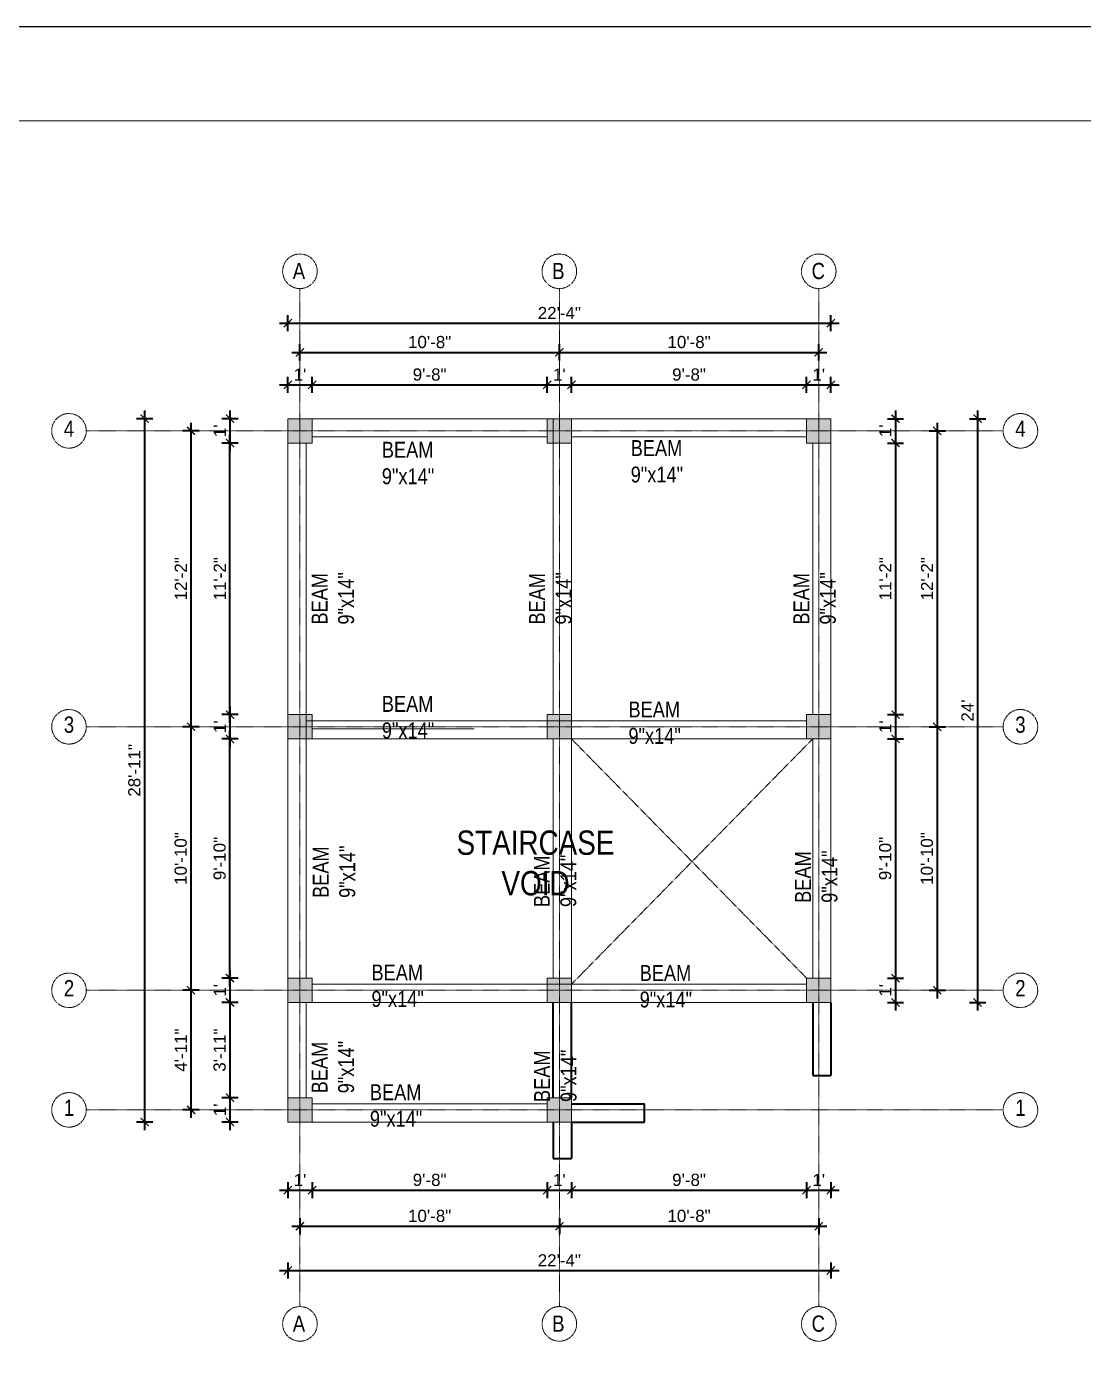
# Model space of a CAD drawing. Header units: inches. Extents: x 85856 to 287200, y -126184 to 75211.
# Drawn here: x 187359 to 187880, y -24066 to -23404 of the extents above; entities that cross this region are included whole.
import ezdxf

# ---------------------------------------------------------------- set-up
doc = ezdxf.new("R2010")
doc.units = ezdxf.units.IN
doc.header["$LTSCALE"] = 0.5
doc.header["$MEASUREMENT"] = 0
doc.header["$PDMODE"] = 66
doc.linetypes.add('CENTER', pattern=[2, 1.25, -0.25, 0.25, -0.25])
for name, color, linetype, lineweight in [('Annotate-Lite.w', 177, 'Continuous', 9), ('Annotations-Bold.w', 177, 'Continuous', 13), ('ELE1', 3, 'Continuous', 9), ('wall', 1, 'Continuous', 40)]:
    doc.layers.add(name, color=color, linetype=linetype, lineweight=lineweight)
doc.styles.add('ARAIL', font='ARIALN.TTF')
doc.styles.get("Standard").update_dxf_attribs({"font": 'arial.ttf'})
doc.dimstyles.new('1 by 96', dxfattribs={"dimtxt": 6, "dimasz": 4, "dimexe": 4, "dimexo": 4, "dimgap": 2, "dimtad": 1, "dimdec": 0, "dimzin": 0, "dimdsep": 46, "dimlunit": 4, "dimtxsty": 'Standard', "dimblk": 'ARCHTICK', "dimcen": 0, "dimdle": 4, "dimadec": 0, "dimazin": 0, "dimtfac": 1, "dimtdec": 0, "dimtix": 1, "dimtofl": 0, "dimtmove": 1, "dimatfit": 3, "dimldrblk": 'ARCHTICK', "dimfxl": 4, "dimfxlon": 1, "dimtolj": 1, "dimtzin": 0, "dimlwd": -1, "dimlwe": -1, "dimarcsym": 0})

# ---------------------------------------------------------------- blocks, each defined once
blk = doc.blocks.new('_ArchTick')
at = {"color": 0, "linetype": 'ByBlock', "const_width": 0.15}
blk.add_lwpolyline([(-0.5, -0.5), (0.5, 0.5)], dxfattribs=at)
blk = doc.blocks.new('*D805')
at = {"layer": 'Defpoints', "color": 0, "transparency": 16777216}
for p in [(187499.81, -23580.37), (187487.81, -23597.07), (187499.81, -23597.07)]:
    blk.add_point(p, dxfattribs=at)
at = {"layer": 'wall', "color": 0, "transparency": 16777216}
for p, q in [((187487.81, -23584.37), (187487.81, -23576.37)), ((187499.81, -23584.37), (187499.81, -23576.37)), ((187483.81, -23580.37), (187503.81, -23580.37))]:
    blk.add_line(p, q, dxfattribs=at)
at = {"layer": 'wall', "color": 0, "transparency": 16777216, "xscale": 4, "yscale": 4, "zscale": 4, "rotation": 180}
blk.add_blockref('_ArchTick', (187487.81, -23580.37), dxfattribs=at)
at = {"layer": 'wall', "color": 0, "transparency": 16777216, "xscale": 4, "yscale": 4, "zscale": 4}
blk.add_blockref('_ArchTick', (187499.81, -23580.37), dxfattribs=at)
at = {"layer": 'wall', "color": 0, "transparency": 16777216, "insert": (187493.81, -23575.36), "char_height": 6, "attachment_point": 5}
blk.add_mtext("\\A1;1'", dxfattribs=at)
blk = doc.blocks.new('*D806')
at = {"layer": 'Defpoints', "color": 0, "transparency": 16777216}
for p in [(187615.81, -23580.37), (187499.81, -23597.07), (187615.81, -23597.07)]:
    blk.add_point(p, dxfattribs=at)
at = {"layer": 'wall', "color": 0, "transparency": 16777216}
for p, q in [((187499.81, -23584.37), (187499.81, -23576.37)), ((187615.81, -23584.37), (187615.81, -23576.37)), ((187495.81, -23580.37), (187619.81, -23580.37))]:
    blk.add_line(p, q, dxfattribs=at)
at = {"layer": 'wall', "color": 0, "transparency": 16777216, "xscale": 4, "yscale": 4, "zscale": 4, "rotation": 180}
blk.add_blockref('_ArchTick', (187499.81, -23580.37), dxfattribs=at)
at = {"layer": 'wall', "color": 0, "transparency": 16777216, "xscale": 4, "yscale": 4, "zscale": 4}
blk.add_blockref('_ArchTick', (187615.81, -23580.37), dxfattribs=at)
at = {"layer": 'wall', "color": 0, "transparency": 16777216, "insert": (187557.81, -23575.31), "char_height": 6, "attachment_point": 5}
blk.add_mtext('\\A1;9\'-8"', dxfattribs=at)
blk = doc.blocks.new('*D807')
at = {"layer": 'Defpoints', "color": 0, "transparency": 16777216}
for p in [(187627.81, -23580.37), (187615.81, -23597.07), (187627.81, -23597.07)]:
    blk.add_point(p, dxfattribs=at)
at = {"layer": 'wall', "color": 0, "transparency": 16777216}
for p, q in [((187615.81, -23584.37), (187615.81, -23576.37)), ((187627.81, -23584.37), (187627.81, -23576.37)), ((187611.81, -23580.37), (187631.81, -23580.37))]:
    blk.add_line(p, q, dxfattribs=at)
at = {"layer": 'wall', "color": 0, "transparency": 16777216, "xscale": 4, "yscale": 4, "zscale": 4, "rotation": 180}
blk.add_blockref('_ArchTick', (187615.81, -23580.37), dxfattribs=at)
at = {"layer": 'wall', "color": 0, "transparency": 16777216, "xscale": 4, "yscale": 4, "zscale": 4}
blk.add_blockref('_ArchTick', (187627.81, -23580.37), dxfattribs=at)
at = {"layer": 'wall', "color": 0, "transparency": 16777216, "insert": (187621.81, -23575.36), "char_height": 6, "attachment_point": 5}
blk.add_mtext("\\A1;1'", dxfattribs=at)
blk = doc.blocks.new('*D808')
at = {"layer": 'Defpoints', "color": 0, "transparency": 16777216}
for p in [(187743.81, -23580.37), (187627.81, -23597.07), (187743.81, -23597.07)]:
    blk.add_point(p, dxfattribs=at)
at = {"layer": 'wall', "color": 0, "transparency": 16777216}
for p, q in [((187627.81, -23584.37), (187627.81, -23576.37)), ((187743.81, -23584.37), (187743.81, -23576.37)), ((187623.81, -23580.37), (187747.81, -23580.37))]:
    blk.add_line(p, q, dxfattribs=at)
at = {"layer": 'wall', "color": 0, "transparency": 16777216, "xscale": 4, "yscale": 4, "zscale": 4, "rotation": 180}
blk.add_blockref('_ArchTick', (187627.81, -23580.37), dxfattribs=at)
at = {"layer": 'wall', "color": 0, "transparency": 16777216, "xscale": 4, "yscale": 4, "zscale": 4}
blk.add_blockref('_ArchTick', (187743.81, -23580.37), dxfattribs=at)
at = {"layer": 'wall', "color": 0, "transparency": 16777216, "insert": (187685.81, -23575.31), "char_height": 6, "attachment_point": 5}
blk.add_mtext('\\A1;9\'-8"', dxfattribs=at)
blk = doc.blocks.new('*D809')
at = {"layer": 'Defpoints', "color": 0, "transparency": 16777216}
for p in [(187755.81, -23580.37), (187743.81, -23597.07), (187755.81, -23597.07)]:
    blk.add_point(p, dxfattribs=at)
at = {"layer": 'wall', "color": 0, "transparency": 16777216}
for p, q in [((187743.81, -23584.37), (187743.81, -23576.37)), ((187755.81, -23584.37), (187755.81, -23576.37)), ((187739.81, -23580.37), (187759.81, -23580.37))]:
    blk.add_line(p, q, dxfattribs=at)
at = {"layer": 'wall', "color": 0, "transparency": 16777216, "xscale": 4, "yscale": 4, "zscale": 4, "rotation": 180}
blk.add_blockref('_ArchTick', (187743.81, -23580.37), dxfattribs=at)
at = {"layer": 'wall', "color": 0, "transparency": 16777216, "xscale": 4, "yscale": 4, "zscale": 4}
blk.add_blockref('_ArchTick', (187755.81, -23580.37), dxfattribs=at)
at = {"layer": 'wall', "color": 0, "transparency": 16777216, "insert": (187749.81, -23575.36), "char_height": 6, "attachment_point": 5}
blk.add_mtext("\\A1;1'", dxfattribs=at)
blk = doc.blocks.new('*D810')
at = {"layer": 'Defpoints', "color": 0, "transparency": 16777216}
for p in [(187621.81, -23564.35), (187493.81, -23597.07), (187621.81, -23597.07)]:
    blk.add_point(p, dxfattribs=at)
at = {"layer": 'wall', "color": 0, "transparency": 16777216}
for p, q in [((187489.81, -23564.35), (187625.81, -23564.35)), ((187493.81, -23568.35), (187493.81, -23560.35)), ((187621.81, -23568.35), (187621.81, -23560.35))]:
    blk.add_line(p, q, dxfattribs=at)
at = {"layer": 'wall', "color": 0, "transparency": 16777216, "xscale": 4, "yscale": 4, "zscale": 4, "rotation": 180}
blk.add_blockref('_ArchTick', (187493.81, -23564.35), dxfattribs=at)
at = {"layer": 'wall', "color": 0, "transparency": 16777216, "xscale": 4, "yscale": 4, "zscale": 4}
blk.add_blockref('_ArchTick', (187621.81, -23564.35), dxfattribs=at)
at = {"layer": 'wall', "color": 0, "transparency": 16777216, "insert": (187557.81, -23559.29), "char_height": 6, "attachment_point": 5}
blk.add_mtext('\\A1;10\'-8"', dxfattribs=at)
blk = doc.blocks.new('*D811')
at = {"layer": 'Defpoints', "color": 0, "transparency": 16777216}
for p in [(187749.81, -23564.35), (187621.81, -23597.07), (187749.81, -23597.07)]:
    blk.add_point(p, dxfattribs=at)
at = {"layer": 'wall', "color": 0, "transparency": 16777216}
for p, q in [((187617.81, -23564.35), (187753.81, -23564.35)), ((187621.81, -23568.35), (187621.81, -23560.35)), ((187749.81, -23568.35), (187749.81, -23560.35))]:
    blk.add_line(p, q, dxfattribs=at)
at = {"layer": 'wall', "color": 0, "transparency": 16777216, "xscale": 4, "yscale": 4, "zscale": 4, "rotation": 180}
blk.add_blockref('_ArchTick', (187621.81, -23564.35), dxfattribs=at)
at = {"layer": 'wall', "color": 0, "transparency": 16777216, "xscale": 4, "yscale": 4, "zscale": 4}
blk.add_blockref('_ArchTick', (187749.81, -23564.35), dxfattribs=at)
at = {"layer": 'wall', "color": 0, "transparency": 16777216, "insert": (187685.81, -23559.29), "char_height": 6, "attachment_point": 5}
blk.add_mtext('\\A1;10\'-8"', dxfattribs=at)
blk = doc.blocks.new('*D812')
at = {"layer": 'Defpoints', "color": 0, "transparency": 16777216}
for p in [(187755.81, -23549.97), (187487.81, -23597.07), (187755.81, -23597.07)]:
    blk.add_point(p, dxfattribs=at)
at = {"layer": 'wall', "color": 0, "transparency": 16777216}
for p, q in [((187483.81, -23549.97), (187759.81, -23549.97)), ((187487.81, -23553.97), (187487.81, -23545.97)), ((187755.81, -23553.97), (187755.81, -23545.97))]:
    blk.add_line(p, q, dxfattribs=at)
at = {"layer": 'wall', "color": 0, "transparency": 16777216, "xscale": 4, "yscale": 4, "zscale": 4, "rotation": 180}
blk.add_blockref('_ArchTick', (187487.81, -23549.97), dxfattribs=at)
at = {"layer": 'wall', "color": 0, "transparency": 16777216, "xscale": 4, "yscale": 4, "zscale": 4}
blk.add_blockref('_ArchTick', (187755.81, -23549.97), dxfattribs=at)
at = {"layer": 'wall', "color": 0, "transparency": 16777216, "insert": (187621.81, -23544.95), "char_height": 6, "attachment_point": 5}
blk.add_mtext('\\A1;22\'-4"', dxfattribs=at)
blk = doc.blocks.new('*D813')
at = {"layer": 'Defpoints', "color": 0, "transparency": 16777216}
for p in [(187487.81, -23597.07), (187459.28, -23609.07), (187487.81, -23609.07)]:
    blk.add_point(p, dxfattribs=at)
at = {"layer": 'wall', "color": 0, "transparency": 16777216}
for p, q in [((187463.28, -23597.07), (187455.28, -23597.07)), ((187459.28, -23593.07), (187459.28, -23613.07)), ((187463.28, -23609.07), (187455.28, -23609.07))]:
    blk.add_line(p, q, dxfattribs=at)
at = {"layer": 'wall', "color": 0, "transparency": 16777216, "xscale": 4, "yscale": 4, "zscale": 4}
for p, rotation in [((187459.28, -23597.07), 90), ((187459.28, -23609.07), 270)]:
    blk.add_blockref('_ArchTick', p, dxfattribs=dict(at, rotation=rotation))
at = {"layer": 'wall', "color": 0, "transparency": 16777216, "insert": (187454.27, -23603.07), "char_height": 6, "attachment_point": 5, "rotation": 90}
blk.add_mtext("\\A1;1'", dxfattribs=at)
blk = doc.blocks.new('*D814')
at = {"layer": 'Defpoints', "color": 0, "transparency": 16777216}
for p in [(187487.81, -23743.07), (187459.28, -23755.07), (187487.81, -23755.07)]:
    blk.add_point(p, dxfattribs=at)
at = {"layer": 'wall', "color": 0, "transparency": 16777216}
for p, q in [((187463.28, -23743.07), (187455.28, -23743.07)), ((187459.28, -23739.07), (187459.28, -23759.07)), ((187463.28, -23755.07), (187455.28, -23755.07))]:
    blk.add_line(p, q, dxfattribs=at)
at = {"layer": 'wall', "color": 0, "transparency": 16777216, "xscale": 4, "yscale": 4, "zscale": 4}
for p, rotation in [((187459.28, -23743.07), 90), ((187459.28, -23755.07), 270)]:
    blk.add_blockref('_ArchTick', p, dxfattribs=dict(at, rotation=rotation))
at = {"layer": 'wall', "color": 0, "transparency": 16777216, "insert": (187454.27, -23749.07), "char_height": 6, "attachment_point": 5, "rotation": 90}
blk.add_mtext("\\A1;1'", dxfattribs=at)
blk = doc.blocks.new('*D815')
at = {"layer": 'Defpoints', "color": 0, "transparency": 16777216}
for p in [(187487.81, -23873.07), (187459.28, -23885.07), (187487.81, -23885.07)]:
    blk.add_point(p, dxfattribs=at)
at = {"layer": 'wall', "color": 0, "transparency": 16777216}
for p, q in [((187459.28, -23869.07), (187459.28, -23889.07)), ((187463.28, -23873.07), (187455.28, -23873.07)), ((187463.28, -23885.07), (187455.28, -23885.07))]:
    blk.add_line(p, q, dxfattribs=at)
at = {"layer": 'wall', "color": 0, "transparency": 16777216, "xscale": 4, "yscale": 4, "zscale": 4}
for p, rotation in [((187459.28, -23873.07), 90), ((187459.28, -23885.07), 270)]:
    blk.add_blockref('_ArchTick', p, dxfattribs=dict(at, rotation=rotation))
at = {"layer": 'wall', "color": 0, "transparency": 16777216, "insert": (187454.27, -23879.07), "char_height": 6, "attachment_point": 5, "rotation": 90}
blk.add_mtext("\\A1;1'", dxfattribs=at)
blk = doc.blocks.new('*D816')
at = {"layer": 'Defpoints', "color": 0, "transparency": 16777216}
for p in [(187487.81, -23885.07), (187459.28, -23932.07), (187487.81, -23932.07)]:
    blk.add_point(p, dxfattribs=at)
at = {"layer": 'wall', "color": 0, "transparency": 16777216}
for p, q in [((187459.28, -23881.07), (187459.28, -23936.07)), ((187463.28, -23885.07), (187455.28, -23885.07)), ((187463.28, -23932.07), (187455.28, -23932.07))]:
    blk.add_line(p, q, dxfattribs=at)
at = {"layer": 'wall', "color": 0, "transparency": 16777216, "xscale": 4, "yscale": 4, "zscale": 4}
for p, rotation in [((187459.28, -23885.07), 90), ((187459.28, -23932.07), 270)]:
    blk.add_blockref('_ArchTick', p, dxfattribs=dict(at, rotation=rotation))
at = {"layer": 'wall', "color": 0, "transparency": 16777216, "insert": (187454.21, -23908.57), "char_height": 6, "attachment_point": 5, "rotation": 90}
blk.add_mtext('\\A1;3\'-11"', dxfattribs=at)
blk = doc.blocks.new('*D817')
at = {"layer": 'Defpoints', "color": 0, "transparency": 16777216}
for p in [(187487.81, -23932.07), (187459.28, -23944.07), (187487.81, -23944.07)]:
    blk.add_point(p, dxfattribs=at)
at = {"layer": 'wall', "color": 0, "transparency": 16777216}
for p, q in [((187459.28, -23928.07), (187459.28, -23948.07)), ((187463.28, -23932.07), (187455.28, -23932.07)), ((187463.28, -23944.07), (187455.28, -23944.07))]:
    blk.add_line(p, q, dxfattribs=at)
at = {"layer": 'wall', "color": 0, "transparency": 16777216, "xscale": 4, "yscale": 4, "zscale": 4}
for p, rotation in [((187459.28, -23932.07), 90), ((187459.28, -23944.07), 270)]:
    blk.add_blockref('_ArchTick', p, dxfattribs=dict(at, rotation=rotation))
at = {"layer": 'wall', "color": 0, "transparency": 16777216, "insert": (187454.27, -23938.07), "char_height": 6, "attachment_point": 5, "rotation": 90}
blk.add_mtext("\\A1;1'", dxfattribs=at)
blk = doc.blocks.new('*D818')
at = {"layer": 'Defpoints', "color": 0, "transparency": 16777216}
for p in [(187440.07, -23879.07), (187487.81, -23879.07), (187487.81, -23938.07)]:
    blk.add_point(p, dxfattribs=at)
at = {"layer": 'wall', "color": 0, "transparency": 16777216}
for p, q in [((187440.07, -23942.07), (187440.07, -23875.07)), ((187444.07, -23879.07), (187436.07, -23879.07)), ((187444.07, -23938.07), (187436.07, -23938.07))]:
    blk.add_line(p, q, dxfattribs=at)
at = {"layer": 'wall', "color": 0, "transparency": 16777216, "xscale": 4, "yscale": 4, "zscale": 4}
for p, rotation in [((187440.07, -23879.07), 90), ((187440.07, -23938.07), 270)]:
    blk.add_blockref('_ArchTick', p, dxfattribs=dict(at, rotation=rotation))
at = {"layer": 'wall', "color": 0, "transparency": 16777216, "insert": (187435.05, -23908.57), "char_height": 6, "attachment_point": 5, "rotation": 90}
blk.add_mtext('\\A1;4\'-11"', dxfattribs=at)
blk = doc.blocks.new('*D819')
at = {"layer": 'Defpoints', "color": 0, "transparency": 16777216}
for p in [(187440.07, -23749.07), (187487.81, -23749.07), (187487.81, -23879.07)]:
    blk.add_point(p, dxfattribs=at)
at = {"layer": 'wall', "color": 0, "transparency": 16777216}
for p, q in [((187444.07, -23749.07), (187436.07, -23749.07)), ((187440.07, -23883.07), (187440.07, -23745.07)), ((187444.07, -23879.07), (187436.07, -23879.07))]:
    blk.add_line(p, q, dxfattribs=at)
at = {"layer": 'wall', "color": 0, "transparency": 16777216, "xscale": 4, "yscale": 4, "zscale": 4}
for p, rotation in [((187440.07, -23749.07), 90), ((187440.07, -23879.07), 270)]:
    blk.add_blockref('_ArchTick', p, dxfattribs=dict(at, rotation=rotation))
at = {"layer": 'wall', "color": 0, "transparency": 16777216, "insert": (187435, -23814.07), "char_height": 6, "attachment_point": 5, "rotation": 90}
blk.add_mtext('\\A1;10\'-10"', dxfattribs=at)
blk = doc.blocks.new('*D820')
at = {"layer": 'Defpoints', "color": 0, "transparency": 16777216}
for p in [(187440.07, -23603.07), (187487.81, -23603.07), (187487.81, -23749.07)]:
    blk.add_point(p, dxfattribs=at)
at = {"layer": 'wall', "color": 0, "transparency": 16777216}
for p, q in [((187444.07, -23603.07), (187436.07, -23603.07)), ((187440.07, -23753.07), (187440.07, -23599.07)), ((187444.07, -23749.07), (187436.07, -23749.07))]:
    blk.add_line(p, q, dxfattribs=at)
at = {"layer": 'wall', "color": 0, "transparency": 16777216, "xscale": 4, "yscale": 4, "zscale": 4}
for p, rotation in [((187440.07, -23603.07), 90), ((187440.07, -23749.07), 270)]:
    blk.add_blockref('_ArchTick', p, dxfattribs=dict(at, rotation=rotation))
at = {"layer": 'wall', "color": 0, "transparency": 16777216, "insert": (187435.05, -23676.07), "char_height": 6, "attachment_point": 5, "rotation": 90}
blk.add_mtext('\\A1;12\'-2"', dxfattribs=at)
blk = doc.blocks.new('*D821')
at = {"layer": 'Defpoints', "color": 0, "transparency": 16777216}
for p in [(187487.81, -23597.07), (187417.19, -23944.07), (187487.81, -23944.07)]:
    blk.add_point(p, dxfattribs=at)
at = {"layer": 'wall', "color": 0, "transparency": 16777216}
for p, q in [((187421.19, -23597.07), (187413.19, -23597.07)), ((187417.19, -23593.07), (187417.19, -23948.07)), ((187421.19, -23944.07), (187413.19, -23944.07))]:
    blk.add_line(p, q, dxfattribs=at)
at = {"layer": 'wall', "color": 0, "transparency": 16777216, "xscale": 4, "yscale": 4, "zscale": 4}
for p, rotation in [((187417.19, -23597.07), 90), ((187417.19, -23944.07), 270)]:
    blk.add_blockref('_ArchTick', p, dxfattribs=dict(at, rotation=rotation))
at = {"layer": 'wall', "color": 0, "transparency": 16777216, "insert": (187412.12, -23770.57), "char_height": 6, "attachment_point": 5, "rotation": 90}
blk.add_mtext('\\A1;28\'-11"', dxfattribs=at)
blk = doc.blocks.new('*D822')
at = {"layer": 'Defpoints', "color": 0, "transparency": 16777216}
for p in [(187755.81, -23597.07), (187755.81, -23609.07), (187787.68, -23609.07)]:
    blk.add_point(p, dxfattribs=at)
at = {"layer": 'wall', "color": 0, "transparency": 16777216}
for p, q in [((187783.68, -23597.07), (187791.68, -23597.07)), ((187787.68, -23593.07), (187787.68, -23613.07)), ((187783.68, -23609.07), (187791.68, -23609.07))]:
    blk.add_line(p, q, dxfattribs=at)
at = {"layer": 'wall', "color": 0, "transparency": 16777216, "xscale": 4, "yscale": 4, "zscale": 4}
for p, rotation in [((187787.68, -23597.07), 90), ((187787.68, -23609.07), 270)]:
    blk.add_blockref('_ArchTick', p, dxfattribs=dict(at, rotation=rotation))
at = {"layer": 'wall', "color": 0, "transparency": 16777216, "insert": (187782.67, -23603.07), "char_height": 6, "attachment_point": 5, "rotation": 90}
blk.add_mtext("\\A1;1'", dxfattribs=at)
blk = doc.blocks.new('*D823')
at = {"layer": 'Defpoints', "color": 0, "transparency": 16777216}
for p in [(187755.81, -23743.07), (187755.81, -23755.07), (187787.68, -23755.07)]:
    blk.add_point(p, dxfattribs=at)
at = {"layer": 'wall', "color": 0, "transparency": 16777216}
for p, q in [((187783.68, -23743.07), (187791.68, -23743.07)), ((187787.68, -23739.07), (187787.68, -23759.07)), ((187783.68, -23755.07), (187791.68, -23755.07))]:
    blk.add_line(p, q, dxfattribs=at)
at = {"layer": 'wall', "color": 0, "transparency": 16777216, "xscale": 4, "yscale": 4, "zscale": 4}
for p, rotation in [((187787.68, -23743.07), 90), ((187787.68, -23755.07), 270)]:
    blk.add_blockref('_ArchTick', p, dxfattribs=dict(at, rotation=rotation))
at = {"layer": 'wall', "color": 0, "transparency": 16777216, "insert": (187782.67, -23749.07), "char_height": 6, "attachment_point": 5, "rotation": 90}
blk.add_mtext("\\A1;1'", dxfattribs=at)
blk = doc.blocks.new('*D824')
at = {"layer": 'Defpoints', "color": 0, "transparency": 16777216}
for p in [(187755.81, -23603.07), (187755.81, -23749.07), (187808.28, -23749.07)]:
    blk.add_point(p, dxfattribs=at)
at = {"layer": 'wall', "color": 0, "transparency": 16777216}
for p, q in [((187804.28, -23603.07), (187812.28, -23603.07)), ((187808.28, -23599.07), (187808.28, -23753.07)), ((187804.28, -23749.07), (187812.28, -23749.07))]:
    blk.add_line(p, q, dxfattribs=at)
at = {"layer": 'wall', "color": 0, "transparency": 16777216, "xscale": 4, "yscale": 4, "zscale": 4}
for p, rotation in [((187808.28, -23603.07), 90), ((187808.28, -23749.07), 270)]:
    blk.add_blockref('_ArchTick', p, dxfattribs=dict(at, rotation=rotation))
at = {"layer": 'wall', "color": 0, "transparency": 16777216, "insert": (187803.26, -23676.07), "char_height": 6, "attachment_point": 5, "rotation": 90}
blk.add_mtext('\\A1;12\'-2"', dxfattribs=at)
blk = doc.blocks.new('*D825')
at = {"layer": 'Defpoints', "color": 0, "transparency": 16777216}
for p in [(187755.81, -23749.07), (187755.81, -23879.07), (187808.28, -23879.07)]:
    blk.add_point(p, dxfattribs=at)
at = {"layer": 'wall', "color": 0, "transparency": 16777216}
for p, q in [((187804.28, -23749.07), (187812.28, -23749.07)), ((187808.28, -23745.07), (187808.28, -23883.07)), ((187804.28, -23879.07), (187812.28, -23879.07))]:
    blk.add_line(p, q, dxfattribs=at)
at = {"layer": 'wall', "color": 0, "transparency": 16777216, "xscale": 4, "yscale": 4, "zscale": 4}
for p, rotation in [((187808.28, -23749.07), 90), ((187808.28, -23879.07), 270)]:
    blk.add_blockref('_ArchTick', p, dxfattribs=dict(at, rotation=rotation))
at = {"layer": 'wall', "color": 0, "transparency": 16777216, "insert": (187803.21, -23814.07), "char_height": 6, "attachment_point": 5, "rotation": 90}
blk.add_mtext('\\A1;10\'-10"', dxfattribs=at)
blk = doc.blocks.new('*D791')
at = {"layer": 'Defpoints', "color": 0, "transparency": 16777216}
for p in [(187755.81, -23885.07), (187487.81, -23944.07), (187755.81, -24017.33)]:
    blk.add_point(p, dxfattribs=at)
at = {"layer": 'wall', "color": 0, "transparency": 16777216}
for p, q in [((187487.81, -24013.33), (187487.81, -24021.33)), ((187755.81, -24013.33), (187755.81, -24021.33)), ((187483.81, -24017.33), (187759.81, -24017.33))]:
    blk.add_line(p, q, dxfattribs=at)
at = {"layer": 'wall', "color": 0, "transparency": 16777216, "xscale": 4, "yscale": 4, "zscale": 4, "rotation": 180}
blk.add_blockref('_ArchTick', (187487.81, -24017.33), dxfattribs=at)
at = {"layer": 'wall', "color": 0, "transparency": 16777216, "xscale": 4, "yscale": 4, "zscale": 4}
blk.add_blockref('_ArchTick', (187755.81, -24017.33), dxfattribs=at)
at = {"layer": 'wall', "color": 0, "transparency": 16777216, "insert": (187621.81, -24012.31), "char_height": 6, "attachment_point": 5}
blk.add_mtext('\\A1;22\'-4"', dxfattribs=at)
blk = doc.blocks.new('*D792')
at = {"layer": 'Defpoints', "color": 0, "transparency": 16777216}
for p in [(187459.28, -23755.07), (187487.81, -23755.07), (187487.81, -23873.07)]:
    blk.add_point(p, dxfattribs=at)
at = {"layer": 'wall', "color": 0, "transparency": 16777216}
for p, q in [((187463.28, -23755.07), (187455.28, -23755.07)), ((187459.28, -23877.07), (187459.28, -23751.07)), ((187463.28, -23873.07), (187455.28, -23873.07))]:
    blk.add_line(p, q, dxfattribs=at)
at = {"layer": 'wall', "color": 0, "transparency": 16777216, "xscale": 4, "yscale": 4, "zscale": 4}
for p, rotation in [((187459.28, -23755.07), 90), ((187459.28, -23873.07), 270)]:
    blk.add_blockref('_ArchTick', p, dxfattribs=dict(at, rotation=rotation))
at = {"layer": 'wall', "color": 0, "transparency": 16777216, "insert": (187454.21, -23814.07), "char_height": 6, "attachment_point": 5, "rotation": 90}
blk.add_mtext('\\A1;9\'-10"', dxfattribs=at)
blk = doc.blocks.new('*D793')
at = {"layer": 'Defpoints', "color": 0, "transparency": 16777216}
for p in [(187459.28, -23609.07), (187487.81, -23609.07), (187487.81, -23743.07)]:
    blk.add_point(p, dxfattribs=at)
at = {"layer": 'wall', "color": 0, "transparency": 16777216}
for p, q in [((187459.28, -23747.07), (187459.28, -23605.07)), ((187463.28, -23609.07), (187455.28, -23609.07)), ((187463.28, -23743.07), (187455.28, -23743.07))]:
    blk.add_line(p, q, dxfattribs=at)
at = {"layer": 'wall', "color": 0, "transparency": 16777216, "xscale": 4, "yscale": 4, "zscale": 4}
for p, rotation in [((187459.28, -23609.07), 90), ((187459.28, -23743.07), 270)]:
    blk.add_blockref('_ArchTick', p, dxfattribs=dict(at, rotation=rotation))
at = {"layer": 'wall', "color": 0, "transparency": 16777216, "insert": (187454.27, -23676.07), "char_height": 6, "attachment_point": 5, "rotation": 90}
blk.add_mtext('\\A1;11\'-2"', dxfattribs=at)
blk = doc.blocks.new('*D794')
at = {"layer": 'Defpoints', "color": 0, "transparency": 16777216}
for p in [(187493.81, -23944.07), (187621.81, -23944.07), (187621.81, -23995.46)]:
    blk.add_point(p, dxfattribs=at)
at = {"layer": 'wall', "color": 0, "transparency": 16777216}
for p, q in [((187489.81, -23995.46), (187625.81, -23995.46)), ((187493.81, -23991.46), (187493.81, -23999.46)), ((187621.81, -23991.46), (187621.81, -23999.46))]:
    blk.add_line(p, q, dxfattribs=at)
at = {"layer": 'wall', "color": 0, "transparency": 16777216, "xscale": 4, "yscale": 4, "zscale": 4, "rotation": 180}
blk.add_blockref('_ArchTick', (187493.81, -23995.46), dxfattribs=at)
at = {"layer": 'wall', "color": 0, "transparency": 16777216, "xscale": 4, "yscale": 4, "zscale": 4}
blk.add_blockref('_ArchTick', (187621.81, -23995.46), dxfattribs=at)
at = {"layer": 'wall', "color": 0, "transparency": 16777216, "insert": (187557.81, -23990.4), "char_height": 6, "attachment_point": 5}
blk.add_mtext('\\A1;10\'-8"', dxfattribs=at)
blk = doc.blocks.new('*D795')
at = {"layer": 'Defpoints', "color": 0, "transparency": 16777216}
for p in [(187749.81, -23885.07), (187621.81, -23944.07), (187749.81, -23995.46)]:
    blk.add_point(p, dxfattribs=at)
at = {"layer": 'wall', "color": 0, "transparency": 16777216}
for p, q in [((187617.81, -23995.46), (187753.81, -23995.46)), ((187621.81, -23991.46), (187621.81, -23999.46)), ((187749.81, -23991.46), (187749.81, -23999.46))]:
    blk.add_line(p, q, dxfattribs=at)
at = {"layer": 'wall', "color": 0, "transparency": 16777216, "xscale": 4, "yscale": 4, "zscale": 4, "rotation": 180}
blk.add_blockref('_ArchTick', (187621.81, -23995.46), dxfattribs=at)
at = {"layer": 'wall', "color": 0, "transparency": 16777216, "xscale": 4, "yscale": 4, "zscale": 4}
blk.add_blockref('_ArchTick', (187749.81, -23995.46), dxfattribs=at)
at = {"layer": 'wall', "color": 0, "transparency": 16777216, "insert": (187685.81, -23990.4), "char_height": 6, "attachment_point": 5}
blk.add_mtext('\\A1;10\'-8"', dxfattribs=at)
blk = doc.blocks.new('*D796')
at = {"layer": 'Defpoints', "color": 0, "transparency": 16777216}
for p in [(187487.81, -23950.59), (187499.81, -23950.59), (187499.81, -23977.69)]:
    blk.add_point(p, dxfattribs=at)
at = {"layer": 'wall', "color": 0, "transparency": 16777216}
for p, q in [((187487.81, -23973.69), (187487.81, -23981.69)), ((187499.81, -23973.69), (187499.81, -23981.69)), ((187483.81, -23977.69), (187503.81, -23977.69))]:
    blk.add_line(p, q, dxfattribs=at)
at = {"layer": 'wall', "color": 0, "transparency": 16777216, "xscale": 4, "yscale": 4, "zscale": 4, "rotation": 180}
blk.add_blockref('_ArchTick', (187487.81, -23977.69), dxfattribs=at)
at = {"layer": 'wall', "color": 0, "transparency": 16777216, "xscale": 4, "yscale": 4, "zscale": 4}
blk.add_blockref('_ArchTick', (187499.81, -23977.69), dxfattribs=at)
at = {"layer": 'wall', "color": 0, "transparency": 16777216, "insert": (187493.81, -23972.68), "char_height": 6, "attachment_point": 5}
blk.add_mtext("\\A1;1'", dxfattribs=at)
blk = doc.blocks.new('*D797')
at = {"layer": 'Defpoints', "color": 0, "transparency": 16777216}
for p in [(187499.81, -23950.59), (187615.81, -23950.59), (187615.81, -23977.69)]:
    blk.add_point(p, dxfattribs=at)
at = {"layer": 'wall', "color": 0, "transparency": 16777216}
for p, q in [((187499.81, -23973.69), (187499.81, -23981.69)), ((187615.81, -23973.69), (187615.81, -23981.69)), ((187495.81, -23977.69), (187619.81, -23977.69))]:
    blk.add_line(p, q, dxfattribs=at)
at = {"layer": 'wall', "color": 0, "transparency": 16777216, "xscale": 4, "yscale": 4, "zscale": 4, "rotation": 180}
blk.add_blockref('_ArchTick', (187499.81, -23977.69), dxfattribs=at)
at = {"layer": 'wall', "color": 0, "transparency": 16777216, "xscale": 4, "yscale": 4, "zscale": 4}
blk.add_blockref('_ArchTick', (187615.81, -23977.69), dxfattribs=at)
at = {"layer": 'wall', "color": 0, "transparency": 16777216, "insert": (187557.81, -23972.62), "char_height": 6, "attachment_point": 5}
blk.add_mtext('\\A1;9\'-8"', dxfattribs=at)
blk = doc.blocks.new('*D798')
at = {"layer": 'Defpoints', "color": 0, "transparency": 16777216}
for p in [(187615.81, -23950.59), (187627.81, -23950.59), (187627.81, -23977.69)]:
    blk.add_point(p, dxfattribs=at)
at = {"layer": 'wall', "color": 0, "transparency": 16777216}
for p, q in [((187615.81, -23973.69), (187615.81, -23981.69)), ((187627.81, -23973.69), (187627.81, -23981.69)), ((187611.81, -23977.69), (187631.81, -23977.69))]:
    blk.add_line(p, q, dxfattribs=at)
at = {"layer": 'wall', "color": 0, "transparency": 16777216, "xscale": 4, "yscale": 4, "zscale": 4, "rotation": 180}
blk.add_blockref('_ArchTick', (187615.81, -23977.69), dxfattribs=at)
at = {"layer": 'wall', "color": 0, "transparency": 16777216, "xscale": 4, "yscale": 4, "zscale": 4}
blk.add_blockref('_ArchTick', (187627.81, -23977.69), dxfattribs=at)
at = {"layer": 'wall', "color": 0, "transparency": 16777216, "insert": (187621.81, -23972.68), "char_height": 6, "attachment_point": 5}
blk.add_mtext("\\A1;1'", dxfattribs=at)
blk = doc.blocks.new('*D799')
at = {"layer": 'Defpoints', "color": 0, "transparency": 16777216}
for p in [(187743.81, -23891.59), (187627.81, -23950.59), (187743.81, -23977.69)]:
    blk.add_point(p, dxfattribs=at)
at = {"layer": 'wall', "color": 0, "transparency": 16777216}
for p, q in [((187627.81, -23973.69), (187627.81, -23981.69)), ((187743.81, -23973.69), (187743.81, -23981.69)), ((187623.81, -23977.69), (187747.81, -23977.69))]:
    blk.add_line(p, q, dxfattribs=at)
at = {"layer": 'wall', "color": 0, "transparency": 16777216, "xscale": 4, "yscale": 4, "zscale": 4, "rotation": 180}
blk.add_blockref('_ArchTick', (187627.81, -23977.69), dxfattribs=at)
at = {"layer": 'wall', "color": 0, "transparency": 16777216, "xscale": 4, "yscale": 4, "zscale": 4}
blk.add_blockref('_ArchTick', (187743.81, -23977.69), dxfattribs=at)
at = {"layer": 'wall', "color": 0, "transparency": 16777216, "insert": (187685.81, -23972.62), "char_height": 6, "attachment_point": 5}
blk.add_mtext('\\A1;9\'-8"', dxfattribs=at)
blk = doc.blocks.new('*D800')
at = {"layer": 'Defpoints', "color": 0, "transparency": 16777216}
for p in [(187743.81, -23891.59), (187755.81, -23891.59), (187755.81, -23977.69)]:
    blk.add_point(p, dxfattribs=at)
at = {"layer": 'wall', "color": 0, "transparency": 16777216}
for p, q in [((187743.81, -23973.69), (187743.81, -23981.69)), ((187755.81, -23973.69), (187755.81, -23981.69)), ((187739.81, -23977.69), (187759.81, -23977.69))]:
    blk.add_line(p, q, dxfattribs=at)
at = {"layer": 'wall', "color": 0, "transparency": 16777216, "xscale": 4, "yscale": 4, "zscale": 4, "rotation": 180}
blk.add_blockref('_ArchTick', (187743.81, -23977.69), dxfattribs=at)
at = {"layer": 'wall', "color": 0, "transparency": 16777216, "xscale": 4, "yscale": 4, "zscale": 4}
blk.add_blockref('_ArchTick', (187755.81, -23977.69), dxfattribs=at)
at = {"layer": 'wall', "color": 0, "transparency": 16777216, "insert": (187749.81, -23972.68), "char_height": 6, "attachment_point": 5}
blk.add_mtext("\\A1;1'", dxfattribs=at)
blk = doc.blocks.new('*D801')
at = {"layer": 'Defpoints', "color": 0, "transparency": 16777216}
for p in [(187755.81, -23609.07), (187755.81, -23743.07), (187787.68, -23743.07)]:
    blk.add_point(p, dxfattribs=at)
at = {"layer": 'wall', "color": 0, "transparency": 16777216}
for p, q in [((187787.68, -23605.07), (187787.68, -23747.07)), ((187783.68, -23609.07), (187791.68, -23609.07)), ((187783.68, -23743.07), (187791.68, -23743.07))]:
    blk.add_line(p, q, dxfattribs=at)
at = {"layer": 'wall', "color": 0, "transparency": 16777216, "xscale": 4, "yscale": 4, "zscale": 4}
for p, rotation in [((187787.68, -23609.07), 90), ((187787.68, -23743.07), 270)]:
    blk.add_blockref('_ArchTick', p, dxfattribs=dict(at, rotation=rotation))
at = {"layer": 'wall', "color": 0, "transparency": 16777216, "insert": (187782.67, -23676.07), "char_height": 6, "attachment_point": 5, "rotation": 90}
blk.add_mtext('\\A1;11\'-2"', dxfattribs=at)
blk = doc.blocks.new('*D802')
at = {"layer": 'Defpoints', "color": 0, "transparency": 16777216}
for p in [(187755.81, -23755.07), (187755.81, -23873.07), (187787.68, -23873.07)]:
    blk.add_point(p, dxfattribs=at)
at = {"layer": 'wall', "color": 0, "transparency": 16777216}
for p, q in [((187783.68, -23755.07), (187791.68, -23755.07)), ((187787.68, -23751.07), (187787.68, -23877.07)), ((187783.68, -23873.07), (187791.68, -23873.07))]:
    blk.add_line(p, q, dxfattribs=at)
at = {"layer": 'wall', "color": 0, "transparency": 16777216, "xscale": 4, "yscale": 4, "zscale": 4}
for p, rotation in [((187787.68, -23755.07), 90), ((187787.68, -23873.07), 270)]:
    blk.add_blockref('_ArchTick', p, dxfattribs=dict(at, rotation=rotation))
at = {"layer": 'wall', "color": 0, "transparency": 16777216, "insert": (187782.61, -23814.07), "char_height": 6, "attachment_point": 5, "rotation": 90}
blk.add_mtext('\\A1;9\'-10"', dxfattribs=at)
blk = doc.blocks.new('*D803')
at = {"layer": 'Defpoints', "color": 0, "transparency": 16777216}
for p in [(187755.81, -23873.07), (187755.81, -23885.07), (187787.68, -23885.07)]:
    blk.add_point(p, dxfattribs=at)
at = {"layer": 'wall', "color": 0, "transparency": 16777216}
for p, q in [((187787.68, -23869.07), (187787.68, -23889.07)), ((187783.68, -23873.07), (187791.68, -23873.07)), ((187783.68, -23885.07), (187791.68, -23885.07))]:
    blk.add_line(p, q, dxfattribs=at)
at = {"layer": 'wall', "color": 0, "transparency": 16777216, "xscale": 4, "yscale": 4, "zscale": 4}
for p, rotation in [((187787.68, -23873.07), 90), ((187787.68, -23885.07), 270)]:
    blk.add_blockref('_ArchTick', p, dxfattribs=dict(at, rotation=rotation))
at = {"layer": 'wall', "color": 0, "transparency": 16777216, "insert": (187782.67, -23879.07), "char_height": 6, "attachment_point": 5, "rotation": 90}
blk.add_mtext("\\A1;1'", dxfattribs=at)
blk = doc.blocks.new('*D804')
at = {"layer": 'Defpoints', "color": 0, "transparency": 16777216}
for p in [(187755.81, -23597.07), (187755.81, -23885.07), (187828.18, -23885.07)]:
    blk.add_point(p, dxfattribs=at)
at = {"layer": 'wall', "color": 0, "transparency": 16777216}
for p, q in [((187824.18, -23597.07), (187832.18, -23597.07)), ((187828.18, -23593.07), (187828.18, -23889.07)), ((187824.18, -23885.07), (187832.18, -23885.07))]:
    blk.add_line(p, q, dxfattribs=at)
at = {"layer": 'wall', "color": 0, "transparency": 16777216, "xscale": 4, "yscale": 4, "zscale": 4}
for p, rotation in [((187828.18, -23597.07), 90), ((187828.18, -23885.07), 270)]:
    blk.add_blockref('_ArchTick', p, dxfattribs=dict(at, rotation=rotation))
at = {"layer": 'wall', "color": 0, "transparency": 16777216, "insert": (187823.17, -23741.07), "char_height": 6, "attachment_point": 5, "rotation": 90}
blk.add_mtext("\\A1;24'", dxfattribs=at)

msp = doc.modelspace()

# ---------------------------------------------------------------- hatches: boundary and pattern name
at = {"layer": 'wall'}
for points in [[(187487.81, -23597.07), (187487.81, -23609.07), (187499.81, -23609.07), (187499.81, -23597.07)], [(187627.81, -23597.07), (187615.81, -23597.07), (187615.81, -23609.07), (187627.81, -23609.07)], [(187755.81, -23597.07), (187743.81, -23597.07), (187743.81, -23609.07), (187755.81, -23609.07)], [(187499.81, -23743.07), (187487.81, -23743.07), (187487.81, -23755.07), (187499.81, -23755.07)], [(187627.81, -23743.07), (187615.81, -23743.07), (187615.81, -23755.07), (187627.81, -23755.07)], [(187755.81, -23743.07), (187743.81, -23743.07), (187743.81, -23755.07), (187755.81, -23755.07)], [(187499.81, -23873.07), (187487.81, -23873.07), (187487.81, -23885.07), (187499.81, -23885.07)], [(187627.81, -23873.07), (187615.81, -23873.07), (187615.81, -23885.07), (187627.81, -23885.07)], [(187755.81, -23873.07), (187743.81, -23873.07), (187743.81, -23885.07), (187755.81, -23885.07)], [(187499.81, -23932.07), (187487.81, -23932.07), (187487.81, -23944.07), (187499.81, -23944.07)], [(187627.81, -23932.07), (187615.81, -23932.07), (187615.81, -23944.07), (187627.81, -23944.07)]]:
    msp.add_hatch(color=256, dxfattribs=at).paths.add_polyline_path(points)

# ---------------------------------------------------------------- linework, layer by layer
at = {"layer": 'Annotate-Lite.w'}
msp.add_line((187487.81, -23597.07), (187487.81, -23609.07), dxfattribs=at)
at = {"layer": 'Annotate-Lite.w', "color": 1}
for p, q in [((187487.81, -23597.07), (187755.81, -23597.07)), ((187487.81, -23597.07), (187487.81, -23756.07)), ((187618.81, -23597.07), (187618.81, -23743.07)), ((187627.81, -23597.07), (187627.81, -23743.07)), ((187755.81, -23597.07), (187755.81, -23743.07)), ((187496.81, -23609.07), (187496.81, -23873.07)), ((187499.81, -23606.07), (187615.81, -23606.07)), ((187627.81, -23606.07), (187743.81, -23606.07)), ((187746.81, -23609.07), (187746.81, -23743.07)), ((187746.81, -23711.07), (187746.81, -23743.07)), ((187755.81, -23711.07), (187755.81, -23744.07)), ((187743.81, -23746.07), (187496.81, -23746.07)), ((187579.81, -23750.07), (187499.81, -23750.07)), ((187487.81, -23755.07), (187487.81, -23944.07)), ((187743.81, -23755.07), (187496.81, -23755.07)), ((187618.81, -23755.07), (187618.81, -23873.07)), ((187627.81, -23755.07), (187627.81, -23873.07)), ((187746.81, -23755.07), (187746.81, -23873.07)), ((187755.81, -23755.07), (187755.81, -23873.07)), ((187746.81, -23834.07), (187746.81, -23873.07)), ((187755.81, -23834.07), (187755.81, -23875.07)), ((187743.81, -23876.07), (187499.81, -23876.07)), ((187496.81, -23885.07), (187496.81, -23932.07)), ((187755.81, -23885.07), (187499.81, -23885.07)), ((187499.81, -23935.07), (187528.81, -23935.07)), ((187499.81, -23935.07), (187615.81, -23935.07)), ((187487.81, -23944.07), (187528.81, -23944.07)), ((187499.81, -23944.07), (187627.81, -23944.07))]:
    msp.add_line(p, q, dxfattribs=at)
at = {"layer": 'Annotate-Lite.w'}
for points in [[(187487.81, -23597.07), (187499.81, -23597.07), (187499.81, -23609.07), (187487.81, -23609.07)], [(187615.81, -23597.07), (187627.81, -23597.07), (187627.81, -23609.07), (187615.81, -23609.07)], [(187743.81, -23597.07), (187755.81, -23597.07), (187755.81, -23609.07), (187743.81, -23609.07)], [(187487.81, -23743.07), (187499.81, -23743.07), (187499.81, -23755.07), (187487.81, -23755.07)], [(187615.81, -23743.07), (187627.81, -23743.07), (187627.81, -23755.07), (187615.81, -23755.07)], [(187743.81, -23743.07), (187755.81, -23743.07), (187755.81, -23755.07), (187743.81, -23755.07)], [(187487.81, -23873.07), (187499.81, -23873.07), (187499.81, -23885.07), (187487.81, -23885.07)], [(187615.81, -23873.07), (187627.81, -23873.07), (187627.81, -23885.07), (187615.81, -23885.07)], [(187743.81, -23873.07), (187755.81, -23873.07), (187755.81, -23885.07), (187743.81, -23885.07)], [(187487.81, -23932.07), (187499.81, -23932.07), (187499.81, -23944.07), (187487.81, -23944.07)], [(187615.81, -23932.07), (187627.81, -23932.07), (187627.81, -23944.07), (187615.81, -23944.07)]]:
    msp.add_lwpolyline(points, close=True, dxfattribs=at)
at = {"layer": 'Annotations-Bold.w', "color": 0, "linetype": 'CENTER', "ltscale": 0.3}
for p, q in [((187493.81, -23532.88), (187493.81, -24035.12)), ((187621.81, -23532.88), (187621.81, -24035.12)), ((187749.81, -23532.88), (187749.81, -24035.12)), ((187840.79, -23603.07), (187388.38, -23603.07)), ((187840.79, -23749.07), (187388.38, -23749.07)), ((187627.81, -23876.07), (187746.81, -23755.07)), ((187627.81, -23755.07), (187743.81, -23873.07)), ((187840.79, -23879.07), (187388.38, -23879.07)), ((187840.79, -23938.07), (187388.38, -23938.07))]:
    msp.add_line(p, q, dxfattribs=at)
for centre in [(187493.81, -23524.35), (187621.81, -23524.35), (187749.81, -23524.35), (187379.85, -23603.07), (187849.32, -23603.07), (187379.85, -23749.07), (187849.32, -23749.07), (187379.85, -23879.07), (187849.32, -23879.07), (187379.85, -23938.07), (187849.32, -23938.07), (187493.81, -24043.65), (187621.81, -24043.65), (187749.81, -24043.65)]:
    msp.add_circle(centre, 8.53, dxfattribs=at)
at = {"layer": 'Defpoints'}
msp.add_lwpolyline([(188922.9, -23403.77), (185745.3, -23403.77), (185745.3, -25651.74), (188922.9, -25651.74)], close=True, dxfattribs=at)
at = {"layer": 'ELE1'}
msp.add_lwpolyline([(185791.62, -23450.09), (188876.58, -23450.09), (188876.58, -25605.42), (185791.62, -25605.42)], close=True, dxfattribs=at)
msp.add_lwpolyline([(185791.62, -23450.09), (188876.58, -23450.09), (188876.58, -25605.42), (185791.62, -25605.42)], close=True, dxfattribs=at)
at = {"layer": 'wall'}
for p, q in [((187618.81, -23932.07), (187618.81, -23885.07)), ((187627.81, -23932.07), (187627.81, -23885.07)), ((187746.81, -23885.07), (187746.81, -23921.07)), ((187755.81, -23885.07), (187755.81, -23921.07)), ((187746.81, -23921.07), (187755.81, -23921.07)), ((187627.81, -23935.07), (187663.81, -23935.07)), ((187663.81, -23944.07), (187663.81, -23935.07)), ((187618.81, -23944.07), (187618.81, -23962.07)), ((187627.81, -23944.07), (187627.81, -23962.07)), ((187627.81, -23944.07), (187663.81, -23944.07)), ((187618.81, -23962.07), (187627.81, -23962.07))]:
    msp.add_line(p, q, dxfattribs=at)

# ---------------------------------------------------------------- texts
at = {"layer": 'Annotations-Bold.w', "color": 0, "linetype": 'CENTER', "ltscale": 0.3, "style": 'ARAIL'}
for s, insert, char_height, attachment_point in [('A', (187490.27, -23520.21), 8, 1), ('B', (187618.27, -23520.21), 8, 1), ('C', (187746.27, -23520.21), 8, 1), ('4', (187377.3, -23598.02), 8, 1), ('4', (187846.77, -23598.02), 8, 1), ('BEAM 9"x14"', (187534.23, -23608.48), 7.84, 1), ('BEAM 9"x14"', (187657.02, -23607.64), 7.84, 1), ('BEAM 9"x14"', (187534.23, -23733.87), 7.84, 1), ('BEAM 9"x14"', (187655.9, -23736.6), 7.84, 1), ('3', (187377.3, -23744.02), 8, 1), ('3', (187846.77, -23744.02), 8, 1), ('STAIRCASE\\P VOID', (187610.04, -23800.24), 12, 2), ('BEAM 9"x14"', (187529.09, -23866.36), 7.84, 1), ('BEAM 9"x14"', (187661.45, -23866.63), 7.84, 1), ('2', (187377.3, -23874.02), 8, 1), ('2', (187846.77, -23874.02), 8, 1), ('BEAM 9"x14"', (187528.33, -23925.44), 7.84, 1), ('1', (187377.3, -23933.02), 8, 1), ('1', (187846.77, -23933.02), 8, 1), ('A', (187490.27, -24039.52), 8, 1), ('B', (187618.27, -24039.52), 8, 1), ('C', (187746.27, -24039.52), 8, 1)]:
    msp.add_mtext_dynamic_manual_height_columns(s, width=6.5393, gutter_width=100, heights=[0], dxfattribs=dict(at, insert=insert, char_height=char_height, attachment_point=attachment_point))
at = {"layer": 'Annotations-Bold.w', "color": 0, "linetype": 'CENTER', "ltscale": 0.3, "char_height": 7.84, "attachment_point": 1, "rotation": 90, "style": 'ARAIL'}
for insert in [(187499.59, -23698.66), (187606.86, -23698.66), (187737.31, -23698.66), (187500.16, -23833.5), (187738.12, -23835.93), (187609.24, -23838.01), (187499.59, -23929.9), (187609.36, -23934.2)]:
    msp.add_mtext_dynamic_manual_height_columns('BEAM 9"x14"', width=6.5393, gutter_width=100, heights=[0], dxfattribs=dict(at, insert=insert))

# ---------------------------------------------------------------- dimensions: what is measured, and where the dimension line sits
at = {"layer": 'wall'}
for base, p1, p2, picture, middle in [((187755.81, -23549.97), (187487.81, -23597.07), (187755.81, -23597.07), '*D812', (187621.81, -23544.95)), ((187621.81, -23564.35), (187493.81, -23597.07), (187621.81, -23597.07), '*D810', (187557.81, -23559.29)), ((187749.81, -23564.35), (187621.81, -23597.07), (187749.81, -23597.07), '*D811', (187685.81, -23559.29)), ((187499.81, -23580.37), (187487.81, -23597.07), (187499.81, -23597.07), '*D805', (187493.81, -23575.36)), ((187615.81, -23580.37), (187499.81, -23597.07), (187615.81, -23597.07), '*D806', (187557.81, -23575.31)), ((187627.81, -23580.37), (187615.81, -23597.07), (187627.81, -23597.07), '*D807', (187621.81, -23575.36)), ((187743.81, -23580.37), (187627.81, -23597.07), (187743.81, -23597.07), '*D808', (187685.81, -23575.31)), ((187755.81, -23580.37), (187743.81, -23597.07), (187755.81, -23597.07), '*D809', (187749.81, -23575.36)), ((187755.81, -24017.33), (187487.81, -23944.07), (187755.81, -23885.07), '*D791', (187621.81, -24012.31)), ((187749.81, -23995.46), (187621.81, -23944.07), (187749.81, -23885.07), '*D795', (187685.81, -23990.4)), ((187743.81, -23977.69), (187627.81, -23950.59), (187743.81, -23891.59), '*D799', (187685.81, -23972.62)), ((187755.81, -23977.69), (187743.81, -23891.59), (187755.81, -23891.59), '*D800', (187749.81, -23972.68)), ((187621.81, -23995.46), (187493.81, -23944.07), (187621.81, -23944.07), '*D794', (187557.81, -23990.4)), ((187499.81, -23977.69), (187487.81, -23950.59), (187499.81, -23950.59), '*D796', (187493.81, -23972.68)), ((187615.81, -23977.69), (187499.81, -23950.59), (187615.81, -23950.59), '*D797', (187557.81, -23972.62)), ((187627.81, -23977.69), (187615.81, -23950.59), (187627.81, -23950.59), '*D798', (187621.81, -23972.68))]:
    dim = msp.add_linear_dim(base=base, p1=p1, p2=p2, dimstyle='1 by 96', dxfattribs=at)
    dim.commit()
    dim.dimension.update_dxf_attribs({"geometry": picture, "text_midpoint": middle})
for base, p1, p2, picture, middle in [((187417.19, -23944.07), (187487.81, -23597.07), (187487.81, -23944.07), '*D821', (187412.12, -23770.57)), ((187459.28, -23609.07), (187487.81, -23597.07), (187487.81, -23609.07), '*D813', (187454.27, -23603.07)), ((187787.68, -23609.07), (187755.81, -23597.07), (187755.81, -23609.07), '*D822', (187782.67, -23603.07)), ((187828.18, -23885.07), (187755.81, -23597.07), (187755.81, -23885.07), '*D804', (187823.17, -23741.07)), ((187440.07, -23603.07), (187487.81, -23749.07), (187487.81, -23603.07), '*D820', (187435.05, -23676.07)), ((187459.28, -23609.07), (187487.81, -23743.07), (187487.81, -23609.07), '*D793', (187454.27, -23676.07)), ((187808.28, -23749.07), (187755.81, -23603.07), (187755.81, -23749.07), '*D824', (187803.26, -23676.07)), ((187787.68, -23743.07), (187755.81, -23609.07), (187755.81, -23743.07), '*D801', (187782.67, -23676.07)), ((187459.28, -23755.07), (187487.81, -23743.07), (187487.81, -23755.07), '*D814', (187454.27, -23749.07)), ((187787.68, -23755.07), (187755.81, -23743.07), (187755.81, -23755.07), '*D823', (187782.67, -23749.07)), ((187440.07, -23749.07), (187487.81, -23879.07), (187487.81, -23749.07), '*D819', (187435, -23814.07)), ((187808.28, -23879.07), (187755.81, -23749.07), (187755.81, -23879.07), '*D825', (187803.21, -23814.07)), ((187459.28, -23755.07), (187487.81, -23873.07), (187487.81, -23755.07), '*D792', (187454.21, -23814.07)), ((187787.68, -23873.07), (187755.81, -23755.07), (187755.81, -23873.07), '*D802', (187782.61, -23814.07)), ((187459.28, -23885.07), (187487.81, -23873.07), (187487.81, -23885.07), '*D815', (187454.27, -23879.07)), ((187787.68, -23885.07), (187755.81, -23873.07), (187755.81, -23885.07), '*D803', (187782.67, -23879.07)), ((187440.07, -23879.07), (187487.81, -23938.07), (187487.81, -23879.07), '*D818', (187435.05, -23908.57)), ((187459.28, -23932.07), (187487.81, -23885.07), (187487.81, -23932.07), '*D816', (187454.21, -23908.57)), ((187459.28, -23944.07), (187487.81, -23932.07), (187487.81, -23944.07), '*D817', (187454.27, -23938.07))]:
    dim = msp.add_linear_dim(base=base, p1=p1, p2=p2, angle=90, dimstyle='1 by 96', dxfattribs=at)
    dim.commit()
    dim.dimension.update_dxf_attribs({"geometry": picture, "text_midpoint": middle})

doc.saveas('drawing.dxf')
